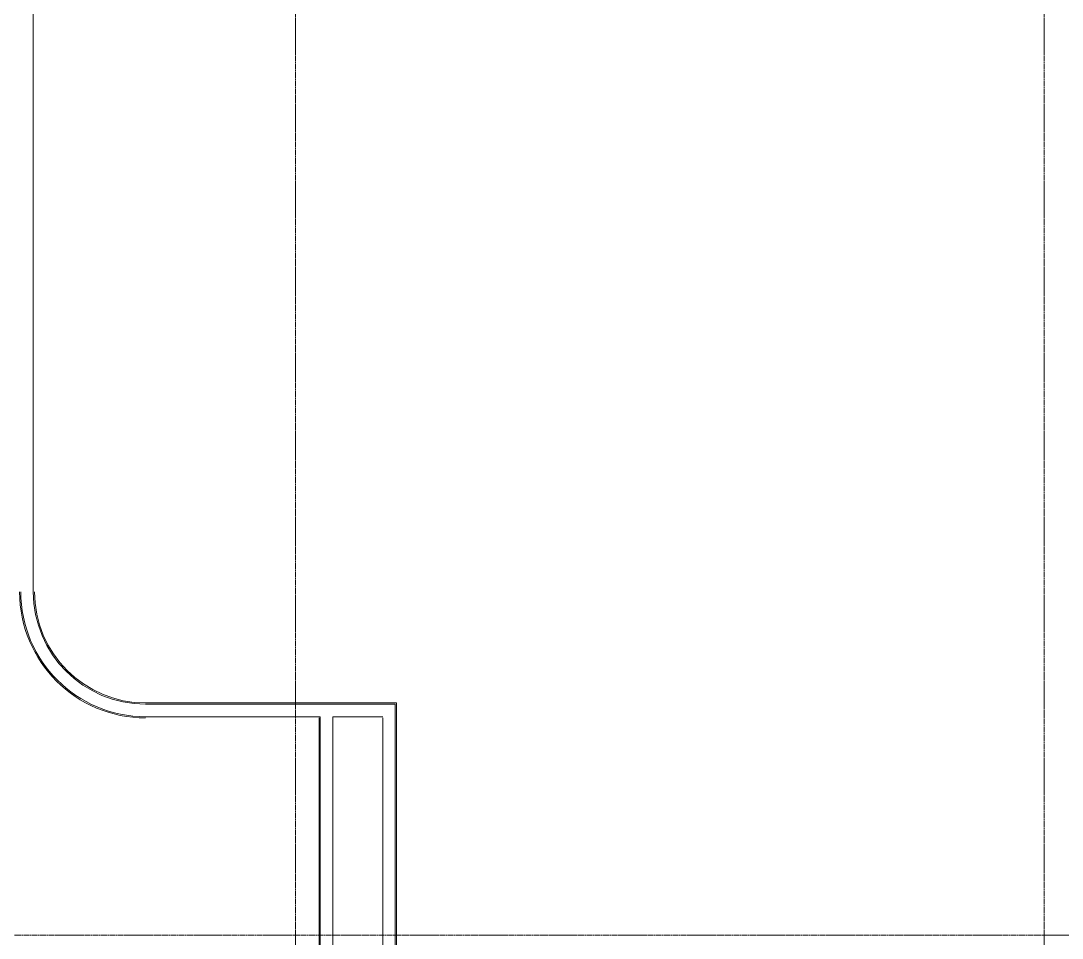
# Model space of a CAD drawing. Header units: millimetres. Extents: x 5356 to 209803, y -16346 to 109894.
# Drawn here: x 97753 to 106098, y 53512 to 60861 of the extents above; entities that cross this region are included whole.
import ezdxf

# ---------------------------------------------------------------- set-up
doc = ezdxf.new("R2010")
doc.units = ezdxf.units.MM
doc.linetypes.add('Grid Line', pattern=[22.225, 12.7, -3.175, 3.175, -3.175])
doc.layers.add('A-WALL', color=113, linetype='Continuous', lineweight=9)
doc.layers.add('S-GRID-1', color=1, linetype='Grid Line', lineweight=9)

msp = doc.modelspace()

# ---------------------------------------------------------------- linework, layer by layer
at = {"layer": 'A-WALL'}
for p, q in [((97852.6, 61258.6), (97852.6, 56286.3)), ((98752.6, 55396.3), (100762.6, 55396.3)), ((98752.6, 55386.3), (100752.6, 55386.3)), ((100752.6, 53411.9), (100752.6, 55386.3)), ((100762.6, 55396.3), (100762.6, 53421.9)), ((100152.6, 55286.3), (98752.6, 55286.3)), ((100142.6, 50547.9), (100142.6, 55276.3)), ((100152.6, 55286.3), (100152.6, 50557.9)), ((100652.6, 55286.3), (100252.6, 55286.3)), ((100252.6, 55286.3), (100252.6, 50657.9)), ((100652.6, 53311.9), (100652.6, 55276.3))]:
    msp.add_line(p, q, dxfattribs=at)
for radius in [1010, 1000, 1000, 900, 900, 890]:
    msp.add_arc((98752.6, 56286.3), radius, 180, 270, dxfattribs=at)
at = {"layer": 'S-GRID-1'}
for p, q in [((99952.6, 20960.6), (99952.6, 80482.7)), ((105952.6, 20960.6), (105952.6, 80482.7)), ((131551.8, 53536.9), (29351.8, 53536.9))]:
    msp.add_line(p, q, dxfattribs=at)

doc.saveas('drawing.dxf')
